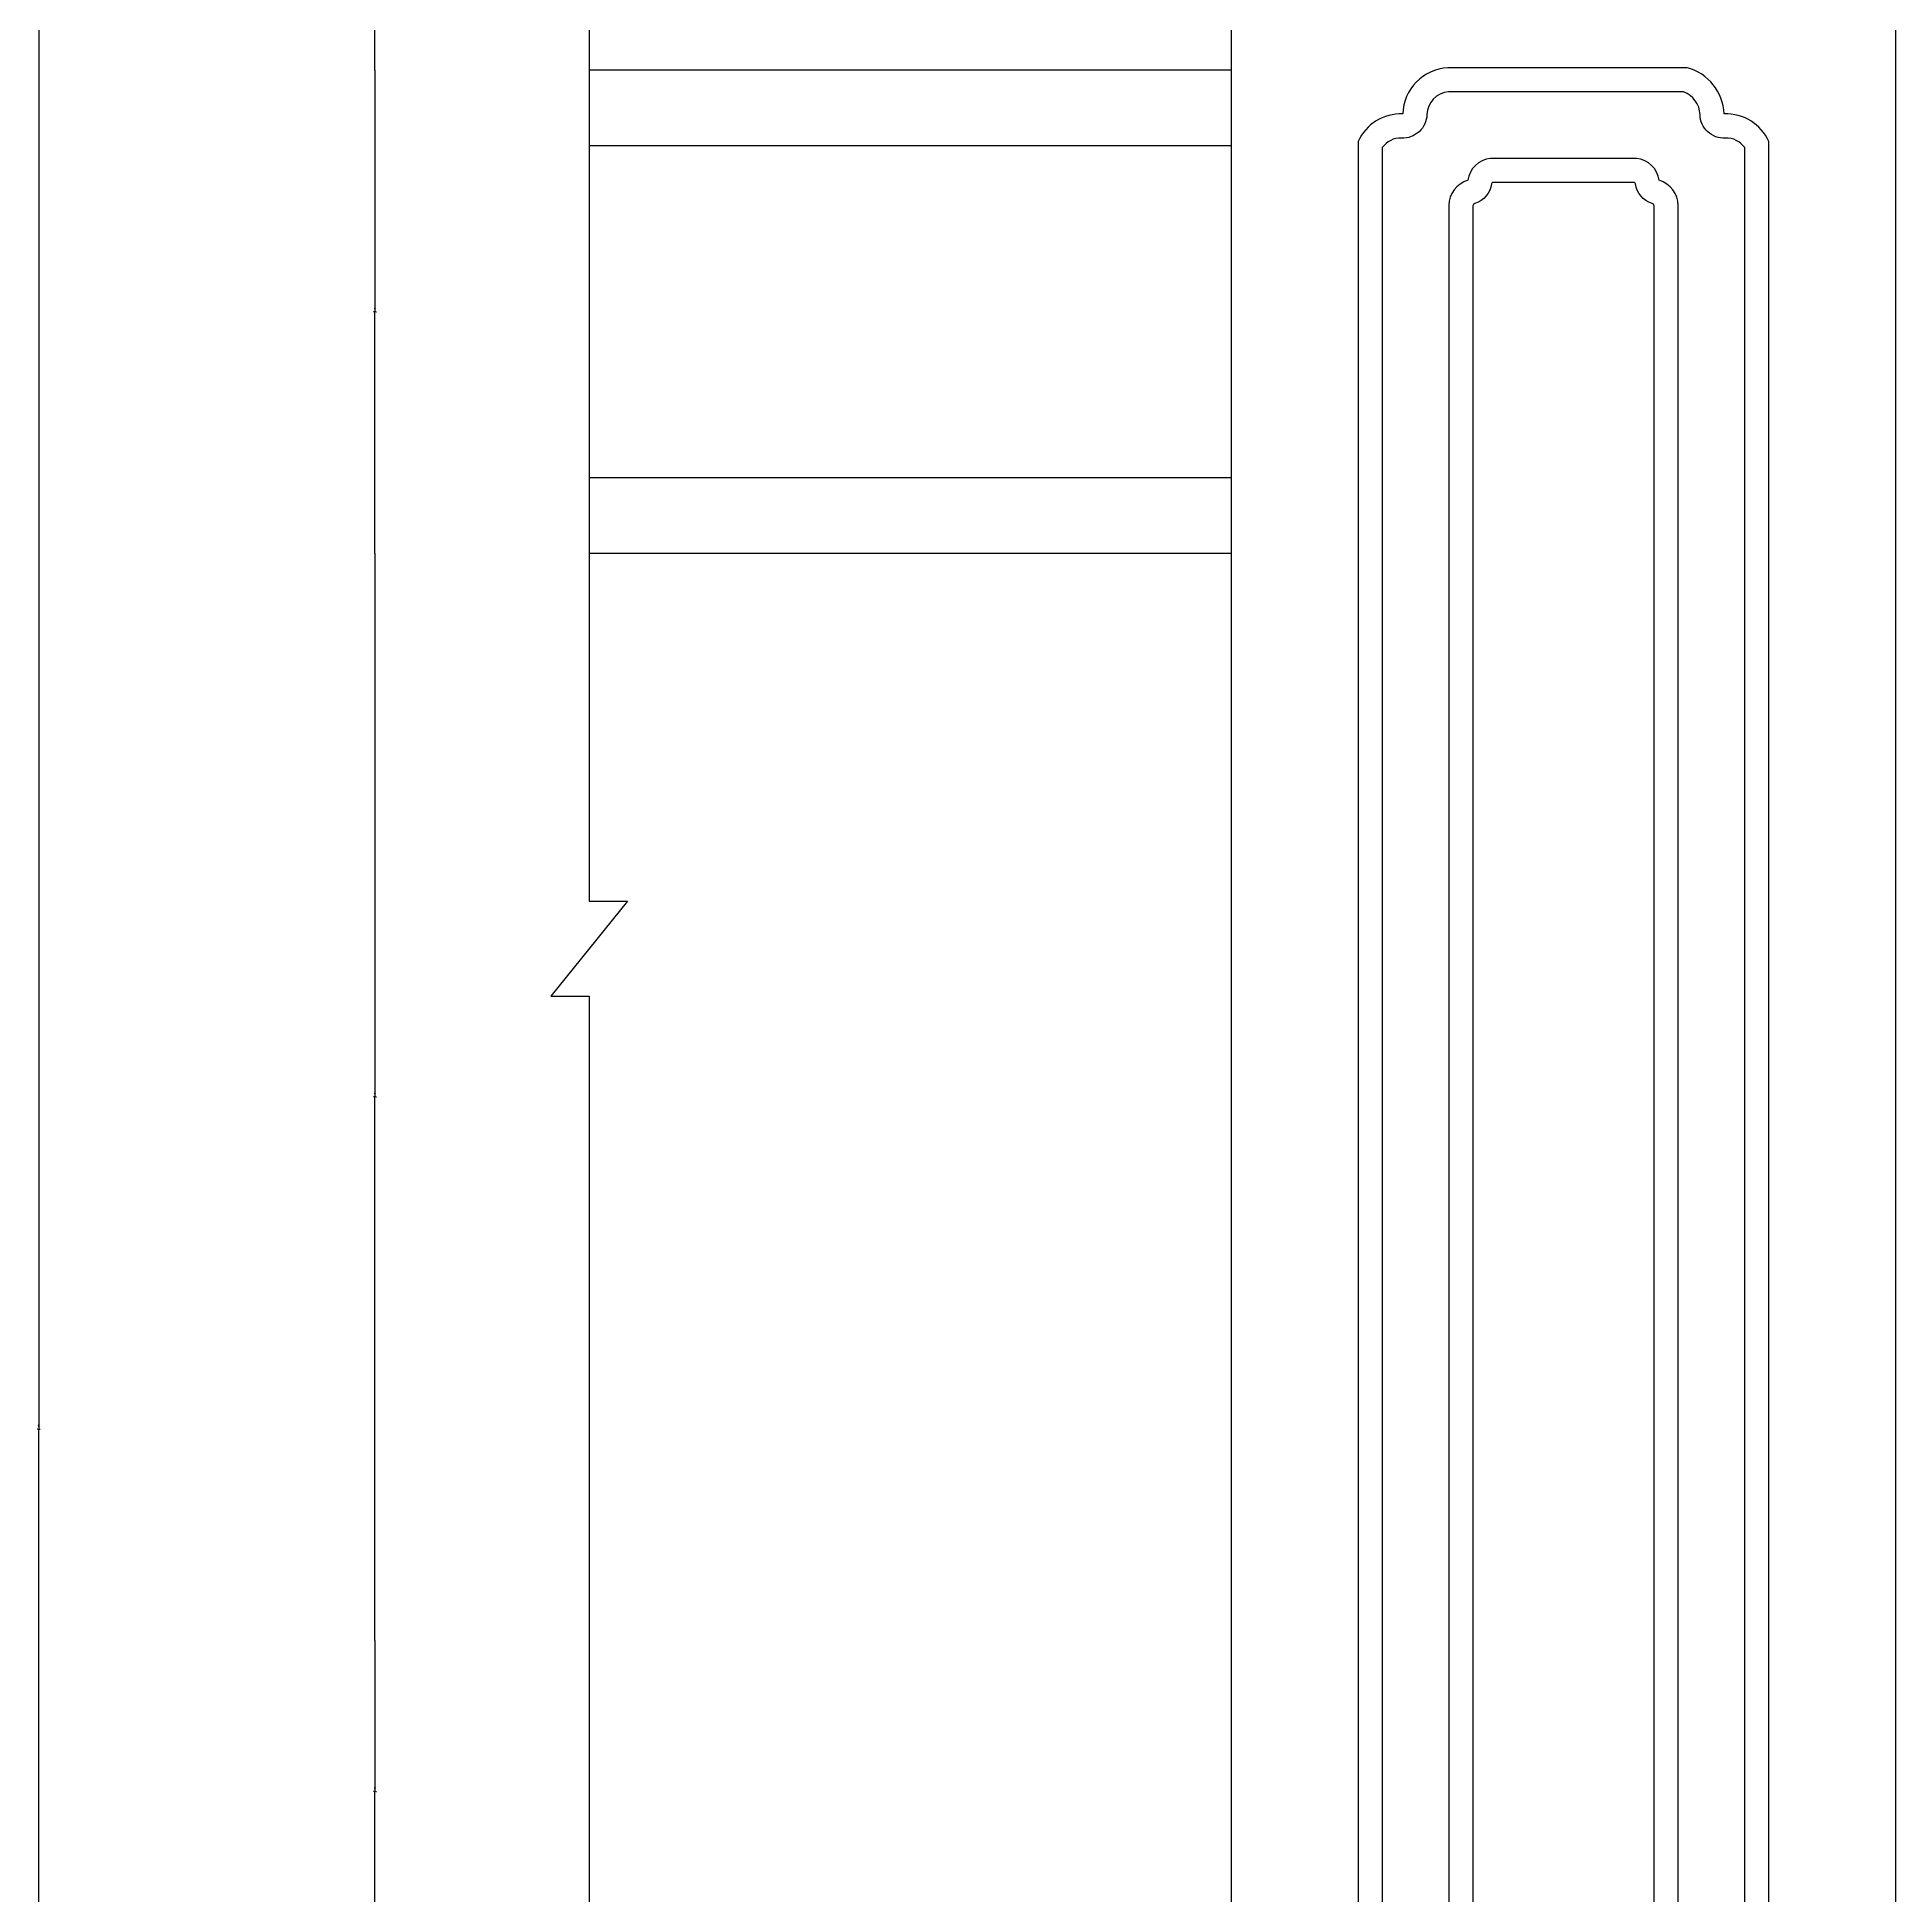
# Model space of a CAD drawing. Header units: metres. Extents: x 0 to 5136, y 0 to 4711.
# Drawn here: x 264 to 879, y 3672 to 4287 of the extents above; entities that cross this region are included whole.
import ezdxf

# ---------------------------------------------------------------- set-up
doc = ezdxf.new("R2010")
doc.units = ezdxf.units.M
for name, color, linetype in [('3', 3, 'Continuous'), ('4', 4, 'Continuous'), ('7', 7, 'Continuous'), ('DIM', 3, 'Continuous')]:
    doc.layers.add(name, color=color, linetype=linetype)
doc.dimstyles.get("Standard").update_dxf_attribs({"dimtxt": 2.5, "dimasz": 2.5, "dimexe": 1.25, "dimexo": 0.625, "dimtad": 1, "dimcen": 2.5, "dimazin": 3, "dimtfac": 1, "dimtmove": 0, "dimatfit": 3})

# ---------------------------------------------------------------- blocks, each defined once
blk = doc.blocks.new('*D29')
for p, q in [((264.62, 4336.23), (264.62, 3826.23)), ((264.37, 3826.23), (264.12, 3826.23)), ((264.62, 3316.23), (264.62, 3826.23)), ((264.62, 3826.23), (264.62, 3826.23)), ((264.87, 3826.23), (265.12, 3826.23))]:
    blk.add_line(p, q)
at = {"layer": 'Defpoints'}
for p in [(264.62, 4336.23), (264.62, 3826.23), (264.62, 3316.23)]:
    blk.add_point(p, dxfattribs=at)
at = {"layer": 'DIM', "insert": (264.62, 3827.355), "char_height": 1, "attachment_point": 5}
blk.add_mtext('0', dxfattribs=at)
blk = doc.blocks.new('*D30')
for p, q in [((375.98, 4276.23), (375.98, 4196.23)), ((375.73, 4196.23), (375.48, 4196.23)), ((375.98, 4116.23), (375.98, 4196.23)), ((375.98, 4196.23), (375.98, 4196.23)), ((376.23, 4196.23), (376.48, 4196.23))]:
    blk.add_line(p, q)
at = {"layer": 'Defpoints'}
for p in [(375.98, 4276.23), (375.98, 4196.23), (375.98, 4116.23)]:
    blk.add_point(p, dxfattribs=at)
at = {"layer": 'DIM', "insert": (375.98, 4197.355), "char_height": 1, "attachment_point": 5}
blk.add_mtext('0', dxfattribs=at)
blk = doc.blocks.new('*D31')
for p, q in [((375.98, 4116.23), (375.98, 3936.23)), ((375.73, 3936.23), (375.48, 3936.23)), ((375.98, 3756.23), (375.98, 3936.23)), ((375.98, 3936.23), (375.98, 3936.23)), ((376.23, 3936.23), (376.48, 3936.23))]:
    blk.add_line(p, q)
at = {"layer": 'Defpoints'}
for p in [(375.98, 4116.23), (375.98, 3936.23), (375.98, 3756.23)]:
    blk.add_point(p, dxfattribs=at)
at = {"layer": 'DIM', "insert": (375.98, 3937.355), "char_height": 1, "attachment_point": 5}
blk.add_mtext('0', dxfattribs=at)
blk = doc.blocks.new('*D34')
for p, q in [((375.98, 3756.23), (375.98, 3706.23)), ((375.73, 3706.23), (375.48, 3706.23)), ((375.98, 3656.23), (375.98, 3706.23)), ((375.98, 3706.23), (375.98, 3706.23)), ((376.23, 3706.23), (376.48, 3706.23))]:
    blk.add_line(p, q)
at = {"layer": 'Defpoints'}
for p in [(375.98, 3756.23), (375.98, 3706.23), (375.98, 3656.23)]:
    blk.add_point(p, dxfattribs=at)
at = {"layer": 'DIM', "insert": (375.98, 3707.355), "char_height": 1, "attachment_point": 5}
blk.add_mtext('0', dxfattribs=at)
blk = doc.blocks.new('*D38')
for p, q in [((375.98, 4336.23), (375.98, 4306.23)), ((375.73, 4306.23), (375.48, 4306.23)), ((375.98, 4276.23), (375.98, 4306.23)), ((375.98, 4306.23), (375.98, 4306.23)), ((376.23, 4306.23), (376.48, 4306.23))]:
    blk.add_line(p, q)
at = {"layer": 'Defpoints'}
for p in [(375.98, 4336.23), (375.98, 4306.23), (375.98, 4276.23)]:
    blk.add_point(p, dxfattribs=at)
at = {"layer": 'DIM', "insert": (375.98, 4307.355), "char_height": 1, "attachment_point": 5}
blk.add_mtext('60', dxfattribs=at)

msp = doc.modelspace()

# ---------------------------------------------------------------- linework, layer by layer
at = {"layer": '3'}
msp.add_lwpolyline([(446.88, 4409.27), (446.88, 4022.72), (446.88, 4001.09), (459.57, 4001.09), (434.19, 3969.62), (446.88, 3969.62), (446.88, 3931.55), (446.88, 3239.04)], dxfattribs=at)
for points in [[(829.55, 3316.23), (829.55, 4250.62, 0.26), (823.16, 4253.77, -0.42), (814.76, 4261.51, 0.31), (809.3, 4269.06), (731.5, 4269.06, 0.39), (724.31, 4261.55, -0.42), (715.93, 4253.77, 0.26), (709.55, 4250.62), (709.55, 3316.23)], [(799.55, 3316.23), (799.55, 4231.32, 0.31), (798.9, 4232.16, -0.29), (793.36, 4238.66, 0.26), (793.05, 4239.06), (746.06, 4239.06, 0.26), (745.75, 4238.66, -0.29), (740.21, 4232.16, 0.31), (739.55, 4231.32), (739.55, 3316.23)]]:
    msp.add_lwpolyline(points, format="xyb", dxfattribs=at)
at = {"layer": '4'}
msp.add_lwpolyline([(879.55, 3316.23), (879.55, 4336.23), (873.23, 4336.23), (659.55, 4336.23), (659.55, 3316.23)], dxfattribs=at)
at = {"layer": '7'}
for p, q in [((659.55, 4276.23), (446.88, 4276.23)), ((659.55, 4276.23), (446.88, 4276.23)), ((659.55, 4251.23), (446.88, 4251.23)), ((659.55, 4251.23), (446.88, 4251.23)), ((659.55, 4141.23), (446.88, 4141.23)), ((659.55, 4141.23), (446.88, 4141.23)), ((659.55, 4116.23), (446.88, 4116.23)), ((659.55, 4116.23), (446.88, 4116.23))]:
    msp.add_line(p, q, dxfattribs=at)
for points in [[(837.55, 3316.23), (837.55, 4252.64, 0.31), (822.75, 4261.76, 0.33), (810.48, 4277.06), (731.27, 4277.06, 0.39), (716.31, 4261.76, 0.31), (701.55, 4252.64), (701.55, 3316.23)], [(807.55, 3316.23), (807.55, 4231.42, 0.32), (801.28, 4239.8, 0.34), (793.71, 4247.06), (745.4, 4247.06, 0.34), (737.83, 4239.8, 0.32), (731.55, 4231.42), (731.55, 3316.23)]]:
    msp.add_lwpolyline(points, format="xyb", dxfattribs=at)

# ---------------------------------------------------------------- dimensions: what is measured, and where the dimension line sits
at = {"layer": 'DIM'}
for base, p1, p2, picture, middle in [((264.62, 3826.23), (264.62, 4336.23), (264.62, 3316.23), '*D29', (264.62, 3827.355)), ((375.98, 4196.23), (375.98, 4276.23), (375.98, 4116.23), '*D30', (375.98, 4197.355)), ((375.98, 3936.23), (375.98, 4116.23), (375.98, 3756.23), '*D31', (375.98, 3937.355)), ((375.98, 3706.23), (375.98, 3756.23), (375.98, 3656.23), '*D34', (375.98, 3707.355))]:
    dim = msp.add_linear_dim(base=base, p1=p1, p2=p2, dimstyle='Standard', dxfattribs=at)
    dim.commit()
    dim.dimension.update_dxf_attribs({"geometry": picture, "text_midpoint": middle})
dim = msp.add_linear_dim(base=(375.98, 4306.23), p1=(375.98, 4336.23), p2=(375.98, 4276.23), text='60', dimstyle='Standard', dxfattribs=at)
dim.commit()
dim.dimension.update_dxf_attribs({"geometry": '*D38', "text_midpoint": (375.98, 4307.355)})

doc.saveas('drawing.dxf')
